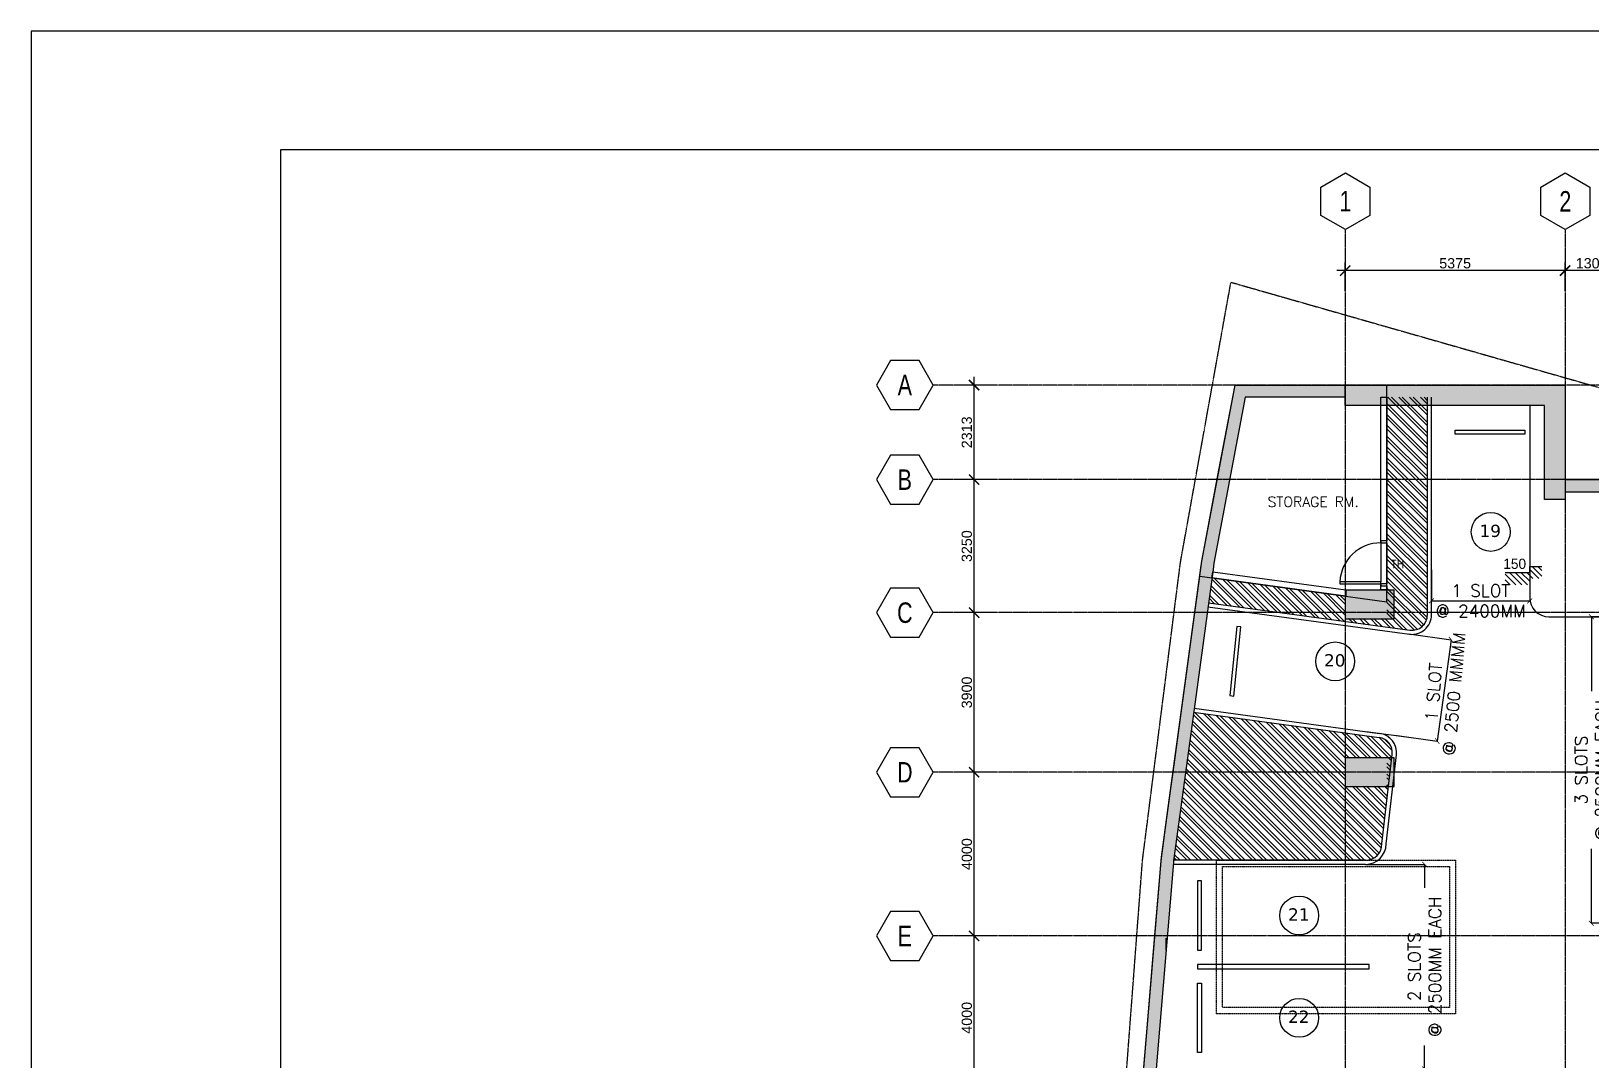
# Model space of a CAD drawing. Header units: inches. Extents: x -189245 to 740841, y -215444 to 469401.
# Drawn here: x 45901 to 84045, y 158254 to 183412 of the extents above; entities that cross this region are included whole.
import ezdxf
from ezdxf.enums import TextEntityAlignment as Align

# ---------------------------------------------------------------- set-up
doc = ezdxf.new("R2010")
doc.units = ezdxf.units.IN
doc.header["$LTSCALE"] = 10
doc.header["$MEASUREMENT"] = 0
for name, pattern in [('GRID NORMAL$0$GRID BASEMENT$0$GRID GROUND$0$GRID$0$$0$PHANTOM', [2.5, 1.25, -0.25, 0.25, -0.25, 0.25, -0.25]), ('HIDDEN', [0.375, 0.25, -0.125]), ('HIDDEN2', [0.1875, 0.125, -0.0625])]:
    doc.linetypes.add(name, pattern=pattern)
for name, color, linetype in [('3', 252, 'Continuous'), ('A-CMU PLASTER', 8, 'Continuous'), ('A-CMU WALL', 4, 'Continuous'), ('a-dim', 8, 'Continuous'), ('A-DOOR', 1, 'Continuous'), ('A-GRID', 8, 'Continuous'), ('A-HATCH COLUMN', 252, 'Continuous'), ('A-HATCH-CMU', 8, 'Continuous'), ('A-HATCH-SOLID', 252, 'Continuous'), ('A-PARKING', 252, 'Continuous'), ('A-RETAINING HATCH', 252, 'Continuous'), ('A-RETAINING WALL', 6, 'Continuous'), ('A-ROAD', 252, 'Continuous'), ('A-SHEARWALL', 6, 'Continuous'), ('A-TEXT', 3, 'Continuous'), ('COLUMN', 6, 'Continuous'), ('ELEVATION MARK', 2, 'Continuous'), ('TEXT', 3, 'Continuous')]:
    doc.layers.add(name, color=color, linetype=linetype)
doc.layers.add('DEFPOINT', color=7, linetype='Continuous', plot=False)
doc.layers.add('FOOTING', color=1, linetype='HIDDEN', lineweight=25)
doc.styles.add('GRID NORMAL$0$GRID BASEMENT$0$GRID GROUND$0$GRID$0$Standard', font='ARIAL.TTF')
doc.styles.add('PRSP_Simplex', font='simplex.shx')
doc.styles.add('ROMANS 300', font='romans.shx', dxfattribs={"height": 300})
doc.styles.add('VERDANA', font='verdana.TTF')
doc.dimstyles.new('GRID NORMAL$0$GRID BASEMENT$0$GRID GROUND$0$GRID$0$Standard', dxfattribs={"dimtxt": 250, "dimasz": 0.18, "dimexe": 0.18, "dimexo": 0.0625, "dimgap": 50, "dimtad": 1, "dimdec": 0, "dimzin": 0, "dimdsep": 46, "dimtxsty": 'GRID NORMAL$0$GRID BASEMENT$0$GRID GROUND$0$GRID$0$Standard', "dimcen": 0.09, "dimadec": 0, "dimazin": 0, "dimtfac": 1, "dimtdec": 0, "dimtofl": 0, "dimtmove": 0, "dimatfit": 3, "dimfxl": 1, "dimtolj": 1, "dimtzin": 0, "dimarcsym": 0})
doc.dimstyles.get("Standard").update_dxf_attribs({"dimtxt": 0.18, "dimasz": 0.18, "dimexe": 0.18, "dimexo": 0.0625, "dimgap": 0.09, "dimtad": 0, "dimtih": 1, "dimtoh": 1, "dimdec": 4, "dimzin": 0, "dimdsep": 46, "dimtxsty": 'Standard', "dimcen": 0.09, "dimadec": 0, "dimazin": 0, "dimtfac": 1, "dimtdec": 4, "dimtofl": 0, "dimtmove": 0, "dimatfit": 3, "dimfxl": 1, "dimtolj": 1, "dimtzin": 0, "dimarcsym": 0})

# ---------------------------------------------------------------- blocks, each defined once
blk = doc.blocks.new('_ARCHTICK')
at = {"color": 0, "linetype": 'ByBlock', "ltscale": 20, "const_width": 0.15}
blk.add_lwpolyline([(-0.5, -0.5), (0.5, 0.5)], dxfattribs=at)
blk = doc.blocks.new('*D749')
at = {"layer": 'a-dim', "color": 1, "lineweight": -2}
for p, q in [((84711, 169104), (84035, 169104)), ((84035, 169104), (84035, 167288)), ((84035, 161615), (84035, 163431)), ((84711, 161615), (84035, 161615))]:
    blk.add_line(p, q, dxfattribs=at)
at = {"layer": 'Defpoints', "color": 0}
for p in [(84711, 169104), (84035, 161615), (84711, 161615)]:
    blk.add_point(p, dxfattribs=at)
at = {"layer": 'a-dim', "color": 1, "lineweight": -2, "xscale": 120, "yscale": 120, "zscale": 120}
for p, rotation in [((84035, 169104), 90), ((84035, 161615), 270)]:
    blk.add_blockref('_ARCHTICK', p, dxfattribs=dict(at, rotation=rotation))
at = {"layer": 'a-dim', "color": 3, "insert": (84035, 165359), "char_height": 300, "attachment_point": 5, "rotation": 90, "style": 'ROMANS 300'}
blk.add_mtext('\\A1;3 SLOTS\\P@ 2500MM EACH', dxfattribs=at)
blk = doc.blocks.new('STEP')
at = {"color": 1}
for p, q in [((-196, -300), (-496, 0)), ((-54, -300), (-354, 0)), ((0, -213), (-213, 0)), ((220, -150), (0, 70)), ((300, -89), (61, 150)), ((300, 53), (203, 150)), ((-337, -300), (-600, -37)), ((-479, -300), (-600, -179)), ((78, -150), (-72, 0))]:
    blk.add_line(p, q, dxfattribs=at)
at = {"color": 3}
blk.add_lwpolyline([(-600, 0), (0, 0), (0, 150), (300, 150)], dxfattribs=at)
blk.add_attdef('000', (-646, 88), '', height=250, dxfattribs=at)
blk = doc.blocks.new('GRID NORMAL$0$GRID BASEMENT$0$GRID GROUND$0$GRID$0$$0$GRID-H')
at = {"color": 3}
blk.add_lwpolyline([(-10.39, 6), (-13.86, 0), (-10.39, -6), (-3.46, -6), (0, 0), (-3.46, 6)], close=True, dxfattribs=at)
at = {"color": 6, "style": 'GRID NORMAL$0$GRID BASEMENT$0$GRID GROUND$0$GRID$0$Standard', "width": 0.75}
blk.add_attdef('H', text='', height=5, dxfattribs=at).set_placement((-6.93, 0), align=Align.MIDDLE)
blk = doc.blocks.new('GRID NORMAL$0$GRID BASEMENT$0$GRID GROUND$0$GRID$0$_ARCHTICK')
at = {"color": 0, "linetype": 'ByBlock', "ltscale": 20, "const_width": 0.15}
blk.add_lwpolyline([(-0.5, -0.5), (0.5, 0.5)], dxfattribs=at)
blk = doc.blocks.new('*D752')
at = {"layer": 'a-dim', "color": 0, "lineweight": -2, "ltscale": 500}
for p, q in [((69448, 174766), (68748, 174766)), ((68948, 172254), (68948, 174966)), ((69448, 172454), (68748, 172454))]:
    blk.add_line(p, q, dxfattribs=at)
at = {"layer": 'Defpoints', "color": 0, "ltscale": 500}
for p in [(68948, 174766), (69448, 174766), (69448, 172454)]:
    blk.add_point(p, dxfattribs=at)
at = {"layer": 'a-dim', "color": 0, "lineweight": -2, "ltscale": 500, "xscale": 250, "yscale": 250, "zscale": 250}
for p, rotation in [((68948, 174766), 90), ((68948, 172454), 270)]:
    blk.add_blockref('GRID NORMAL$0$GRID BASEMENT$0$GRID GROUND$0$GRID$0$_ARCHTICK', p, dxfattribs=dict(at, rotation=rotation))
at = {"layer": 'a-dim', "color": 3, "ltscale": 500, "insert": (68770, 173610), "char_height": 250, "attachment_point": 5, "rotation": 90, "style": 'GRID NORMAL$0$GRID BASEMENT$0$GRID GROUND$0$GRID$0$Standard'}
blk.add_mtext('\\A1;2313', dxfattribs=at)
blk = doc.blocks.new('*D753')
at = {"layer": 'a-dim', "color": 0, "lineweight": -2, "ltscale": 500}
for p, q in [((69448, 172454), (68748, 172454)), ((68948, 169004), (68948, 172654)), ((69448, 169204), (68748, 169204))]:
    blk.add_line(p, q, dxfattribs=at)
at = {"layer": 'Defpoints', "color": 0, "ltscale": 500}
for p in [(68948, 172454), (69448, 172454), (69448, 169204)]:
    blk.add_point(p, dxfattribs=at)
at = {"layer": 'a-dim', "color": 0, "lineweight": -2, "ltscale": 500, "xscale": 250, "yscale": 250, "zscale": 250}
for p, rotation in [((68948, 172454), 90), ((68948, 169204), 270)]:
    blk.add_blockref('GRID NORMAL$0$GRID BASEMENT$0$GRID GROUND$0$GRID$0$_ARCHTICK', p, dxfattribs=dict(at, rotation=rotation))
at = {"layer": 'a-dim', "color": 3, "ltscale": 500, "insert": (68770, 170829), "char_height": 250, "attachment_point": 5, "rotation": 90, "style": 'GRID NORMAL$0$GRID BASEMENT$0$GRID GROUND$0$GRID$0$Standard'}
blk.add_mtext('\\A1;3250', dxfattribs=at)
blk = doc.blocks.new('*D754')
at = {"layer": 'a-dim', "color": 0, "lineweight": -2, "ltscale": 500}
for p, q in [((68948, 165104), (68948, 169404)), ((69448, 169204), (68748, 169204)), ((69447, 165304), (68748, 165304))]:
    blk.add_line(p, q, dxfattribs=at)
at = {"layer": 'Defpoints', "color": 0, "ltscale": 500}
for p in [(68948, 169204), (69448, 169204), (69448, 165304)]:
    blk.add_point(p, dxfattribs=at)
at = {"layer": 'a-dim', "color": 0, "lineweight": -2, "ltscale": 500, "xscale": 250, "yscale": 250, "zscale": 250}
for p, rotation in [((68948, 169204), 90), ((68948, 165304), 270)]:
    blk.add_blockref('GRID NORMAL$0$GRID BASEMENT$0$GRID GROUND$0$GRID$0$_ARCHTICK', p, dxfattribs=dict(at, rotation=rotation))
at = {"layer": 'a-dim', "color": 3, "ltscale": 500, "insert": (68770, 167254), "char_height": 250, "attachment_point": 5, "rotation": 90, "style": 'GRID NORMAL$0$GRID BASEMENT$0$GRID GROUND$0$GRID$0$Standard'}
blk.add_mtext('\\A1;3900', dxfattribs=at)
blk = doc.blocks.new('*D755')
at = {"layer": 'a-dim', "color": 0, "lineweight": -2, "ltscale": 500}
for p, q in [((69448, 165304), (68748, 165304)), ((68948, 161104), (68948, 165504)), ((69448, 161304), (68748, 161304))]:
    blk.add_line(p, q, dxfattribs=at)
at = {"layer": 'Defpoints', "color": 0, "ltscale": 500}
for p in [(68948, 165304), (69448, 165304), (69448, 161304)]:
    blk.add_point(p, dxfattribs=at)
at = {"layer": 'a-dim', "color": 0, "lineweight": -2, "ltscale": 500, "xscale": 250, "yscale": 250, "zscale": 250}
for p, rotation in [((68948, 165304), 90), ((68948, 161304), 270)]:
    blk.add_blockref('GRID NORMAL$0$GRID BASEMENT$0$GRID GROUND$0$GRID$0$_ARCHTICK', p, dxfattribs=dict(at, rotation=rotation))
at = {"layer": 'a-dim', "color": 3, "ltscale": 500, "insert": (68770, 163304), "char_height": 250, "attachment_point": 5, "rotation": 90, "style": 'GRID NORMAL$0$GRID BASEMENT$0$GRID GROUND$0$GRID$0$Standard'}
blk.add_mtext('\\A1;4000', dxfattribs=at)
blk = doc.blocks.new('*D756')
at = {"layer": 'a-dim', "color": 0, "lineweight": -2, "ltscale": 500}
for p, q in [((68948, 157104), (68948, 161504)), ((69448, 161304), (68748, 161304)), ((69448, 157304), (68748, 157304))]:
    blk.add_line(p, q, dxfattribs=at)
at = {"layer": 'Defpoints', "color": 0, "ltscale": 500}
for p in [(68948, 161304), (69448, 161304), (69448, 157304)]:
    blk.add_point(p, dxfattribs=at)
at = {"layer": 'a-dim', "color": 0, "lineweight": -2, "ltscale": 500, "xscale": 250, "yscale": 250, "zscale": 250}
for p, rotation in [((68948, 161304), 90), ((68948, 157304), 270)]:
    blk.add_blockref('GRID NORMAL$0$GRID BASEMENT$0$GRID GROUND$0$GRID$0$_ARCHTICK', p, dxfattribs=dict(at, rotation=rotation))
at = {"layer": 'a-dim', "color": 3, "ltscale": 500, "insert": (68770, 159304), "char_height": 250, "attachment_point": 5, "rotation": 90, "style": 'GRID NORMAL$0$GRID BASEMENT$0$GRID GROUND$0$GRID$0$Standard'}
blk.add_mtext('\\A1;4000', dxfattribs=at)
blk = doc.blocks.new('Park-slot2')
at = {"color": 1}
blk.add_lwpolyline([(800, 1200), (5000, 1200), (5000, 1300), (800, 1300)], close=True, dxfattribs=at)
at = {"color": 2}
blk.add_lwpolyline([(800, 850), (900, 850), (900, -850), (800, -850)], close=True, dxfattribs=at)
blk = doc.blocks.new('*D770')
at = {"layer": 'a-dim', "color": 1, "lineweight": -2}
for p, q in [((79571, 168685), (80605, 168544)), ((80605, 168544), (80268, 166067)), ((79234, 166207), (80268, 166067))]:
    blk.add_line(p, q, dxfattribs=at)
at = {"layer": 'Defpoints', "color": 0}
for p in [(79571, 168685), (79234, 166207), (80268, 166067)]:
    blk.add_point(p, dxfattribs=at)
at = {"layer": 'a-dim', "color": 1, "lineweight": -2, "xscale": 120, "yscale": 120, "zscale": 120}
for p, rotation in [((80605, 168544), 82.2578250891105), ((80268, 166067), 262.2578250891106)]:
    blk.add_blockref('_ARCHTICK', p, dxfattribs=dict(at, rotation=rotation))
at = {"layer": 'a-dim', "color": 3, "insert": (80428, 167243), "char_height": 300, "attachment_point": 5, "rotation": 85, "style": 'ROMANS 300'}
blk.add_mtext('\\A1;1 SLOT\\P@ 2500 MMMM', dxfattribs=at)
blk = doc.blocks.new('*D771')
at = {"layer": 'a-dim', "color": 1, "lineweight": -2}
for p, q in [((78518, 163054), (79961, 163054)), ((79960, 163054), (79960, 162483)), ((79960, 158054), (79960, 158625)), ((78717, 158054), (79961, 158054))]:
    blk.add_line(p, q, dxfattribs=at)
at = {"layer": 'Defpoints', "color": 0}
for p in [(78518, 163054), (78717, 158054), (79960, 158054)]:
    blk.add_point(p, dxfattribs=at)
at = {"layer": 'a-dim', "color": 1, "lineweight": -2, "xscale": 120, "yscale": 120, "zscale": 120}
for p, rotation in [((79960, 163054), 90), ((79960, 158054), 270)]:
    blk.add_blockref('_ARCHTICK', p, dxfattribs=dict(at, rotation=rotation))
at = {"layer": 'a-dim', "color": 3, "insert": (79960, 160554), "char_height": 300, "attachment_point": 5, "rotation": 90, "style": 'ROMANS 300'}
blk.add_mtext('\\A1;2 SLOTS\\P@ 2500MM EACH', dxfattribs=at)
blk = doc.blocks.new('*D793')
at = {"layer": 'a-dim', "color": 1, "lineweight": -2}
for p, q in [((80127, 170251), (80127, 169492)), ((82527, 170251), (82527, 169492)), ((80127, 169492), (82527, 169492))]:
    blk.add_line(p, q, dxfattribs=at)
at = {"layer": 'Defpoints', "color": 0}
for p in [(80127, 170251), (82527, 170251), (82527, 169492)]:
    blk.add_point(p, dxfattribs=at)
at = {"layer": 'a-dim', "color": 1, "lineweight": -2, "xscale": 120, "yscale": 120, "zscale": 120}
for p, rotation in [((80127, 169492), 180.0001955593591), ((82527, 169492), 0.0001955593590960835)]:
    blk.add_blockref('_ARCHTICK', p, dxfattribs=dict(at, rotation=rotation))
at = {"layer": 'a-dim', "color": 3, "insert": (81327, 169492), "char_height": 300, "attachment_point": 5, "style": 'ROMANS 300'}
blk.add_mtext('\\A1;1 SLOT \\P@ 2400MM ', dxfattribs=at)
blk = doc.blocks.new('1')
at = {"layer": 'A-DOOR'}
blk.add_circle((0, 0), 475, dxfattribs=at)
at = {"layer": 'TEXT', "style": 'VERDANA'}
blk.add_attdef('15B', (-404, -124), '', height=300, dxfattribs=at)
blk = doc.blocks.new('GRID NORMAL$0$GRID BASEMENT$0$GRID GROUND$0$GRID$0$$0$GRID-V')
at = {"color": 3}
blk.add_lwpolyline([(6, 10.39), (0, 13.86), (-6, 10.39), (-6, 3.46), (0, 0), (6, 3.46)], close=True, dxfattribs=at)
at = {"color": 6, "style": 'GRID NORMAL$0$GRID BASEMENT$0$GRID GROUND$0$GRID$0$Standard', "width": 0.75}
blk.add_attdef('V', text='', height=5, dxfattribs=at).set_placement((0, 6.93), align=Align.MIDDLE)
blk = doc.blocks.new('*D804')
at = {"layer": 'a-dim', "color": 0, "lineweight": -2, "ltscale": 500}
for p, q in [((78017, 177063), (78017, 177762)), ((83392, 177063), (83392, 177762)), ((83592, 177562), (77817, 177562))]:
    blk.add_line(p, q, dxfattribs=at)
at = {"layer": 'Defpoints', "color": 0, "ltscale": 500}
for p in [(78017, 177562), (78017, 177062), (83392, 177062)]:
    blk.add_point(p, dxfattribs=at)
at = {"layer": 'a-dim', "color": 0, "lineweight": -2, "ltscale": 500, "xscale": 250, "yscale": 250, "zscale": 250, "rotation": 180}
blk.add_blockref('GRID NORMAL$0$GRID BASEMENT$0$GRID GROUND$0$GRID$0$_ARCHTICK', (78017, 177562), dxfattribs=at)
at = {"layer": 'a-dim', "color": 0, "lineweight": -2, "ltscale": 500, "xscale": 250, "yscale": 250, "zscale": 250}
blk.add_blockref('GRID NORMAL$0$GRID BASEMENT$0$GRID GROUND$0$GRID$0$_ARCHTICK', (83392, 177562), dxfattribs=at)
at = {"layer": 'a-dim', "color": 3, "ltscale": 500, "insert": (80705, 177740), "char_height": 250, "attachment_point": 5, "style": 'GRID NORMAL$0$GRID BASEMENT$0$GRID GROUND$0$GRID$0$Standard'}
blk.add_mtext('\\A1;5375', dxfattribs=at)
blk = doc.blocks.new('*D807')
at = {"layer": 'a-dim', "color": 0, "lineweight": -2, "ltscale": 500}
for p, q in [((83392, 177063), (83392, 177762)), ((84692, 177063), (84692, 177762)), ((84892, 177562), (83192, 177562))]:
    blk.add_line(p, q, dxfattribs=at)
at = {"layer": 'Defpoints', "color": 0, "ltscale": 500}
for p in [(83392, 177562), (83392, 177063), (84692, 177062)]:
    blk.add_point(p, dxfattribs=at)
at = {"layer": 'a-dim', "color": 0, "lineweight": -2, "ltscale": 500, "xscale": 250, "yscale": 250, "zscale": 250, "rotation": 180}
blk.add_blockref('GRID NORMAL$0$GRID BASEMENT$0$GRID GROUND$0$GRID$0$_ARCHTICK', (83392, 177562), dxfattribs=at)
at = {"layer": 'a-dim', "color": 0, "lineweight": -2, "ltscale": 500, "xscale": 250, "yscale": 250, "zscale": 250}
blk.add_blockref('GRID NORMAL$0$GRID BASEMENT$0$GRID GROUND$0$GRID$0$_ARCHTICK', (84692, 177562), dxfattribs=at)
at = {"layer": 'a-dim', "color": 3, "ltscale": 500, "insert": (84042, 177740), "char_height": 250, "attachment_point": 5, "style": 'GRID NORMAL$0$GRID BASEMENT$0$GRID GROUND$0$GRID$0$Standard'}
blk.add_mtext('\\A1;1300', dxfattribs=at)

msp = doc.modelspace()

# ---------------------------------------------------------------- hatches: boundary and pattern name
at = {"layer": 'A-HATCH COLUMN', "ltscale": 2}
msp.add_hatch(color=256, dxfattribs=at).paths.add_polyline_path([(83392.36797, 171966.41648), (82892.36797, 171966.41648), (82892.36797, 174266.41648), (78017.36797, 174266.41648), (78017.36797, 174766.41648), (83392.36797, 174766.41648)])
at = {"layer": 'A-HATCH-SOLID', "ltscale": 2}
h = msp.add_hatch(color=256, dxfattribs=at)
h.paths.add_polyline_path([(78017.36797, 169753.41648), (78017.36797, 169053.41648), (79217.36797, 169053.41648), (79217.36797, 169753.41648)])
h.paths.add_polyline_path([(78017.36797, 165653.41648), (78017.36797, 164953.41648), (79217.36797, 164953.41648), (79217.36797, 165653.41648)])
h.paths.add_polyline_path([(78017.36797, 157653.41648), (78017.36797, 156953.41648), (79217.36797, 156953.41648), (79217.36797, 157653.41648)])
h.paths.add_polyline_path([(78717.36797, 148903.41648), (78017.36797, 148903.41648), (78017.36797, 147703.41648), (78717.36797, 147703.41648)])
h.paths.add_polyline_path([(78017.36797, 139653.41648), (78017.36797, 138953.41648), (79217.36797, 138953.41648), (79217.36797, 139653.41648)])
h.paths.add_polyline_path([(78017.36797, 131653.41648), (78017.36797, 130953.41648), (79217.36797, 130953.41648), (79217.36797, 131653.41648)])
h.paths.add_polyline_path([(78017.36797, 127553.41648), (78017.36797, 126853.41648), (79217.36797, 126853.41648), (79217.36797, 127553.41648)])
h.paths.add_polyline_path([(84692.36797, 135753.41648), (84692.36797, 134953.41648), (85892.36797, 134953.41648), (85892.36797, 135753.41648)])
h.paths.add_polyline_path([(88667.36797, 135653.41648), (88667.36797, 134953.41648), (89867.36797, 134953.41648), (89867.36797, 135653.41648)])
h.paths.add_polyline_path([(99492.36797, 129403.41648), (100092.36797, 129403.41648), (100092.36797, 130003.41648), (99492.36797, 130003.41648)])
h.paths.add_polyline_path([(105492.36797, 129403.88301), (106092.36797, 129403.88301), (106092.36797, 130003.88301), (105492.36797, 130003.88301)])
h.paths.add_polyline_path([(111492.36797, 129403.41648), (112092.36797, 129403.41648), (112092.36797, 130003.41648), (111492.36797, 130003.41648)])
h.paths.add_polyline_path([(114392.36797, 129403.41648), (114992.36797, 129403.41648), (114992.36797, 130003.41648), (114392.36797, 130003.41648)])
h.paths.add_polyline_path([(118763.91279, 130308.36053), (119347.20614, 130448.96235), (119206.60432, 131032.25569), (118623.31097, 130891.65387)])
h.paths.add_polyline_path([(111442.36797, 141553.41648), (112142.36797, 141553.41648), (112142.36797, 142753.41648), (111442.36797, 142753.41648)])
h.paths.add_polyline_path([(105442.36797, 141553.41648), (106142.36797, 141553.41648), (106142.36797, 142753.41648), (105442.36797, 142753.41648)])
h.paths.add_polyline_path([(99442.36797, 141553.41648), (100142.36797, 141553.41648), (100142.36797, 142753.41648), (99442.36797, 142753.41648)])
h.paths.add_polyline_path([(93442.36797, 141553.41648), (94142.36797, 141553.41648), (94142.36797, 142753.41648), (93442.36797, 142753.41648)])
h.paths.add_polyline_path([(93442.36797, 146353.41648), (94142.36797, 146353.41648), (94142.36797, 147553.41648), (93442.36797, 147553.41648)])
h.paths.add_polyline_path([(99442.36797, 146353.41648), (100142.36797, 146353.41648), (100142.36797, 147553.41648), (99442.36797, 147553.41648)])
h.paths.add_polyline_path([(105442.36797, 146353.41648), (106142.36797, 146353.41648), (106142.36797, 147553.41648), (105442.36797, 147553.41648)])
h.paths.add_polyline_path([(111442.36797, 146353.41648), (112142.36797, 146353.41648), (112142.36797, 147553.41648), (111442.36797, 147553.41648)])
h.paths.add_polyline_path([(108442.36797, 153853.41648), (109142.36797, 153853.41648), (109142.36797, 155053.41648), (108442.36797, 155053.41648)])
h.paths.add_polyline_path([(102442.36797, 153853.41648), (103142.36797, 153853.41648), (103142.36797, 155053.41648), (102442.36797, 155053.41648)])
h.paths.add_polyline_path([(96442.36797, 153853.41648), (97142.36797, 153853.41648), (97142.36797, 155053.41648), (96442.36797, 155053.41648)])
h.paths.add_polyline_path([(84692.36797, 161753.41648), (84692.36797, 160953.41648), (85892.36797, 160953.41648), (85892.36797, 161753.41648)])
h.paths.add_polyline_path([(88667.36797, 161653.41648), (88667.36797, 160953.41648), (89867.36797, 160953.41648), (89867.36797, 161653.41648)])
h.paths.add_polyline_path([(96492.36797, 162053.41648), (97092.36797, 162053.41648), (97092.36797, 162653.41648), (96492.36797, 162653.41648)])
h.paths.add_polyline_path([(96492.36797, 166677.41648), (97092.36797, 166677.41648), (97092.36797, 167277.41648), (96492.36797, 167277.41648)])
h.paths.add_polyline_path([(102492.36797, 166677.41648), (103092.36797, 166677.41648), (103092.36797, 167277.41648), (102492.36797, 167277.41648)])
h.paths.add_polyline_path([(102492.36797, 162053.41648), (103092.36797, 162053.41648), (103092.36797, 162653.41648), (102492.36797, 162653.41648)])
h.paths.add_polyline_path([(108492.36797, 166677.41648), (109092.36797, 166677.41648), (109092.36797, 167277.41648), (108492.36797, 167277.41648)])
h.paths.add_polyline_path([(108492.36797, 162053.41648), (109092.36797, 162053.41648), (109092.36797, 162653.41648), (108492.36797, 162653.41648)])
h.paths.add_polyline_path([(124892.36797, 162076.01537), (125492.36797, 162076.01537), (125492.36797, 162676.01537), (124892.36797, 162676.01537)])
h.paths.add_polyline_path([(124892.36797, 153553.41648), (125492.36797, 153553.41648), (125492.36797, 155053.41648), (124892.36797, 155053.41648)])
h.paths.add_polyline_path([(124892.36797, 149053.41648), (125492.36797, 149053.41648), (125492.36797, 150553.41648), (124892.36797, 150553.41648)])
h.paths.add_polyline_path([(124892.36797, 146053.41648), (125492.36797, 146053.41648), (125492.36797, 147553.41648), (124892.36797, 147553.41648)])
h.paths.add_polyline_path([(124892.36797, 141553.41648), (125492.36797, 141553.41648), (125492.36797, 143053.41648), (124892.36797, 143053.41648)])
h.paths.add_polyline_path([(124886.54631, 131804.97759), (125469.83965, 131945.57941), (125329.23783, 132528.87276), (124745.94449, 132388.27094)])
h.paths.add_polyline_path([(117392.36797, 162053.41648), (117992.36797, 162053.41648), (117992.36797, 162653.41648), (117392.36797, 162653.41648)])
h.paths.add_polyline_path([(116592.36797, 164688.09359), (117192.36797, 164688.09359), (117192.36797, 165288.09359), (116592.36797, 165288.09359)])
h.paths.add_polyline_path([(99492.36724, 133958.50249), (100092.36724, 133958.50249), (100092.36724, 134558.50249), (99492.36724, 134558.50249)])
h.paths.add_polyline_path([(105492.36711, 133959.36792), (106092.36711, 133959.36792), (106092.36711, 134559.36792), (105492.36711, 134559.36792)])
h.paths.add_polyline_path([(111492.36699, 133960.22938), (112092.36699, 133960.22938), (112092.36699, 134560.22938), (111492.36699, 134560.22938)])
h.paths.add_polyline_path([(124907.60982, 136119.92322), (125492.23186, 136254.89385), (125357.26123, 136839.51589), (124772.63919, 136704.54526)])
h.paths.add_polyline_path([(117834.58045, 134433.11723), (118419.20249, 134568.08786), (118284.23186, 135152.7099), (117699.60982, 135017.73927)])
h.paths.add_polyline_path([(88667.36797, 155053.41648), (88667.36797, 154353.41648), (89867.36797, 154353.41648), (89867.36797, 155053.41648)])
h.paths.add_polyline_path([(88667.36797, 142253.41648), (88667.36797, 141553.41648), (89867.36797, 141553.41648), (89867.36797, 142253.41648)])
h.paths.add_polyline_path([(93492.36796, 133957.58157), (94092.36796, 133957.58157), (94092.36796, 134557.58157), (93492.36796, 134557.58157)])
h.paths.add_polyline_path([(93492.36856, 129403.41648), (94092.36856, 129403.41648), (94092.36856, 130003.41648), (93492.36856, 130003.41648)])
at = {"layer": 'A-PARKING'}
h = msp.add_hatch(dxfattribs=at)
h.set_pattern_fill('ANSI32', color=8, scale=500, angle=90, style=0)
h.set_pattern_definition([(135, (74677, 168773.8), (-132.5825, -132.5825), []), (135, (74677, 168862.19), (-132.5825, -132.5825), [])])
h.paths.add_polyline_path([(76461.43111, 169203.88317), (78017.36797, 169203.88317), (78017.36797, 169612.27659), (74759.76083, 170055.16433), (74677.00778, 169446.48431)])
h.paths.add_polyline_path([(76461.43111, 169203.88317), (78017.36797, 168992.34588), (78017.36797, 169203.88317)])
h.paths.add_polyline_path([(79599.60041, 168777.23359, 0.4543683351), (80027.38819, 169150.79697), (80027.38819, 169203.88317), (79036.32235, 169203.88317), (79036.32235, 169061.07958), (78036.32235, 169061.07958), (78036.32235, 169203.88317), (78017.36797, 169203.88317), (78017.36797, 168992.34588)])
h.paths.add_polyline_path([(79036.32235, 169861.07958), (79036.32235, 169761.07958), (79036.32235, 169203.88317), (80027.38819, 169203.88317), (80027.38819, 172453.88317), (79036.32235, 172453.88317), (79036.32235, 170911.07958), (79036.32235, 169911.07958)])
h.paths.add_polyline_path([(80027.38819, 172453.88317), (80027.38819, 174466.41645), (79036.32235, 174466.41645), (79036.32235, 172453.88317)])
h.paths.add_polyline_path([(79098.21139, 170239.21346), (79502.97329, 170239.21346), (79502.97329, 170539.21346), (79098.21139, 170539.21346)], flags=24)
h = msp.add_hatch(dxfattribs=at)
h.set_pattern_fill('ANSI32', color=8, scale=500, angle=90, style=0)
h.set_pattern_definition([(135, (78017.65, 121641.35), (-132.5825, -132.5825), []), (135, (78017.65, 121729.74), (-132.5825, -132.5825), [])])
h.paths.add_polyline_path([(78036.32235, 165311.07958), (74114.77914, 165311.07958), (73827.34522, 163196.89424), (73823.71151, 163153.70146), (78036.32235, 163153.70146)])
h.paths.add_polyline_path([(78036.32235, 166264.93014), (74313.27566, 166771.09668), (74114.77914, 165311.07958), (78036.32235, 165311.07958), (78036.32235, 165661.07958)])
h.paths.add_polyline_path([(78845.00139, 166154.98625), (78036.32235, 166264.93014), (78036.32235, 165661.07958), (79036.32235, 165661.07958), (79036.32235, 165311.07958), (79119.60876, 165311.07958), (79168.75802, 165738.46378, 0.4080969248)])
h.paths.add_polyline_path([(79119.60876, 165311.07958), (79036.32235, 165311.07958), (79036.32235, 164961.07958), (78036.32235, 164961.07958), (78036.32235, 163153.70146), (78517.50999, 163153.70146, 0.4142135624), (78917.50999, 163553.70146)])
at = {"layer": 'A-RETAINING HATCH', "ltscale": 2}
h = msp.add_hatch(color=256, dxfattribs=at)
h.paths.add_polyline_path([(78017.36797, 174466.41645), (75573.55006, 174466.41645), (74808.89379, 170416.55586), (74787.51877, 170259.33448), (73827.34522, 163196.89424), (73215.66904, 155926.09267), (72979.67635, 148654.55267), (73120.54239, 141369.98807), (73635.43489, 134081.92157), (74522.59345, 126829.90499), (75342.94269, 122141.34986), (78017.36797, 122141.34986), (78017.36797, 121841.34986), (75090.87575, 121841.34986), (74225.75135, 126785.80913), (73336.7221, 134053.11762), (72820.74697, 141356.50819), (72679.58223, 148656.51948), (72916.09062, 155943.94953), (73528.99027, 163229.29404), (74490.25348, 170299.74916), (74512.66915, 170464.62491), (75324.89263, 174766.41645), (78017.36797, 174766.41648)])
h.paths.add_polyline_path([(84692.36797, 172453.88317), (83392.36797, 172453.88317), (83392.36797, 172153.88317), (84692.36797, 172153.88317)])
h.paths.add_polyline_path([(90092.39924, 172153.88317), (92067.72329, 172153.88317), (96692.39924, 170832.68086), (96692.39924, 167153.88317), (109569.37593, 167153.88317), (125192.36797, 162690.59265), (125192.36797, 155053.88317), (125492.36797, 155053.88317), (125492.36797, 162916.88895), (109611.38869, 167453.88314), (96992.39924, 167453.88314), (96992.39924, 171058.97715), (92109.73595, 172453.88317), (90092.39924, 172453.88317)])
h.paths.add_polyline_path([(125192.36797, 132157.45303), (125192.36797, 141553.41648), (125492.36797, 141553.41648), (125492.36797, 131921.89602), (125492.36797, 131921.89602), (93681.47621, 124153.88317), (89867.36797, 124153.88317), (89867.36797, 124453.88317), (93645.37754, 124453.88317)])
h.paths.add_polyline_path([(84692.36797, 124453.88317), (83392.36797, 124453.88317), (83392.36797, 124153.88317), (84692.36797, 124153.88317)])
h.paths.add_polyline_path([(125192.36797, 147553.88317), (125192.36797, 149053.41648)])
edge = h.paths.add_edge_path()
edge.add_line((125492.36797, 155053.88317), (125492.36797, 162916.88895))
edge.add_line((125192.36797, 155053.88317), (125192.36797, 162053.88317))
edge.add_line((125192.36797, 150653.88317), (125192.36797, 153553.41648))
edge.add_line((125192.36797, 143153.88317), (125192.36797, 145953.88317))
edge.add_line((125192.36797, 150653.88317), (125192.36797, 153353.88317))
edge.add_line((125192.36797, 143253.88317), (125192.36797, 145953.88317))
h.paths.add_polyline_path([(90092.39924, 172453.88317), (89867.36797, 172453.88317), (89867.36797, 172153.88317), (90092.39924, 172153.88317)])
h.paths.add_polyline_path([(125492.36797, 153553.41648), (125092.36797, 153553.41648), (125092.36797, 150553.41648), (125492.36797, 150553.41648)])
h.paths.add_polyline_path([(125492.36797, 149053.41648), (125092.36797, 149053.41648), (125092.36797, 147553.41648), (125492.36797, 147553.41648)])
h.paths.add_polyline_path([(125492.36797, 146053.41648), (125092.36797, 146053.41648), (125092.36797, 143053.41648), (125492.36797, 143053.41648)])

# ---------------------------------------------------------------- linework, layer by layer
at = {"color": 2}
for points in [[(82409.87837, 173666.41388), (82409.87837, 173566.41388), (80709.87837, 173566.41388), (80709.87837, 173666.41388)], [(78886.32235, 169911.07958), (78886.32235, 169961.07958), (77886.32235, 169961.07958), (77886.32235, 169911.07958)], [(78886.32235, 169911.07958), (78886.32235, 169861.07958), (79036.32235, 169861.07958), (79036.32235, 169911.07958)], [(75198.11151, 167177.35047), (75297.59043, 167167.15514), (75470.91105, 168858.29675), (75371.43214, 168868.49208)], [(74404.97192, 160953.70146), (74504.97192, 160953.70146), (74504.97192, 162653.70146), (74404.97192, 162653.70146)]]:
    msp.add_lwpolyline(points, close=True, dxfattribs=at)
msp.add_lwpolyline([(79036.32235, 170961.07958), (78886.32235, 170961.07958), (78886.32235, 170911.07958), (79036.32235, 170911.07958)], dxfattribs=at)
at = {"color": 1}
msp.add_arc((78892.26045, 169903.51316), 1007.58392, 90.337669458, 176.724729114, dxfattribs=at)
at = {"layer": '3', "color": 3, "linetype": 'GRID NORMAL$0$GRID BASEMENT$0$GRID GROUND$0$GRID$0$$0$PHANTOM', "flags": 128}
msp.add_lwpolyline([(129099.70051, 161873.70839), (128635.71769, 153196.10388), (129017.37653, 141092.11956), (129992.59111, 133020.82124), (75328.80638, 119672.28056), (74071.67228, 126517.80566), (73116.59928, 133815.57488), (72536.23342, 141152.6571), (72332.65028, 148489.83325), (72508.83494, 155817.71555), (73063.42076, 163146.76286), (73991.07251, 170427.90716), (75224.85356, 177277.67973), (129118.65489, 161880.9048)], dxfattribs=at)
at = {"layer": '3', "linetype": 'GRID NORMAL$0$GRID BASEMENT$0$GRID GROUND$0$GRID$0$$0$PHANTOM', "flags": 128}
msp.add_lwpolyline([(129099.70051, 161873.70839), (128635.71769, 153196.10388), (129017.37653, 141092.11956), (129992.59111, 133020.82124), (75328.80638, 119672.28056), (74071.67228, 126517.80566), (73116.59928, 133815.57488), (72536.23342, 141152.6571), (72332.65028, 148489.83325), (72508.83494, 155817.71555), (73063.42076, 163146.76286), (73991.07251, 170427.90716), (75224.85356, 177277.67973), (129118.65489, 161880.9048)], dxfattribs=at)
at = {"layer": 'A-CMU PLASTER'}
for p, q in [((79036.32235, 170911.07958), (79036.32235, 174466.41645)), ((74779.96817, 170203.79698), (78036.32235, 169761.07958)), ((74759.76083, 170055.16433), (78036.32235, 169609.69965))]:
    msp.add_line(p, q, dxfattribs=at)
at = {"layer": 'A-CMU WALL'}
for p, q in [((78886.32235, 170911.07958), (78886.32235, 174466.41645)), ((78886.32235, 169761.07958), (78886.32235, 169911.07958)), ((79036.32235, 169761.07958), (79036.32235, 169911.07958))]:
    msp.add_line(p, q, dxfattribs=at)
for points in [[(78886.32235, 174466.41645), (79036.32235, 174466.41645), (79036.32235, 170961.07958)], [(79036.32235, 169861.07958), (79036.32235, 169761.07958), (78886.32235, 169761.07958), (78886.32235, 169861.07958)]]:
    msp.add_lwpolyline(points, dxfattribs=at)
msp.add_lwpolyline([(78036.32235, 169761.07958), (78036.32235, 169609.69965), (74759.76083, 170055.16433), (74779.96817, 170203.79698), (78036.32235, 169761.07958)], close=True, dxfattribs=at)
at = {"layer": 'A-DOOR', "color": 8}
for p, q in [((78886.32235, 170911.07958), (78886.32235, 169961.07958)), ((79036.32235, 170911.07958), (79036.32235, 169911.07958))]:
    msp.add_line(p, q, dxfattribs=at)
at = {"layer": 'A-DOOR'}
msp.add_line((78525.98798, 166299.27765), (79633.98161, 166153.02864), dxfattribs=at)
at = {"layer": 'A-GRID', "linetype": 'GRID NORMAL$0$GRID BASEMENT$0$GRID GROUND$0$GRID$0$$0$PHANTOM'}
for p, q in [((78017.36797, 178562.49557), (78017.36797, 120834.15344)), ((83392.36797, 178562.49557), (83392.36797, 120834.15344)), ((134963.03974, 174766.41648), (67947.5999, 174766.41648)), ((134963.03974, 172453.88317), (67947.5999, 172453.88317)), ((134963.03974, 169203.88317), (67947.5999, 169203.88317)), ((134963.03974, 165303.88317), (67947.5999, 165303.88317)), ((134963.03974, 161303.88317), (67947.5999, 161303.88317))]:
    msp.add_line(p, q, dxfattribs=at)
at = {"layer": 'A-HATCH-CMU'}
msp.add_line((73638.6414, 160954.08024), (73638.66151, 161254.08024), dxfattribs=at)
at = {"layer": 'A-PARKING', "color": 1, "ltscale": 2}
msp.add_lwpolyline([(82527.38836, 174266.41648), (82527.40437, 169574.87996, 0.4142135555), (82998.40437, 169103.88317), (84692.36797, 169103.88317)], format="xyb", dxfattribs=at)
at = {"layer": 'A-RETAINING WALL', "linetype": 'Continuous'}
for points in [[(72820.74697, 141356.50819), (72679.58223, 148656.51948), (72916.09062, 155943.94953), (73528.99027, 163229.29404), (74490.25348, 170299.74916), (74512.66915, 170464.62491), (75324.89263, 174766.41645), (78017.36797, 174766.41648), (78017.36797, 174766.41648), (78017.36797, 174766.41648), (78017.36797, 174466.41645)], [(78017.36797, 174466.41645), (75573.55006, 174466.41645), (74808.89379, 170416.55586), (74787.51877, 170259.33448), (73827.34522, 163196.89424), (73215.66904, 155926.09267), (72979.67635, 148654.55267), (73120.54239, 141369.98807)]]:
    msp.add_lwpolyline(points, dxfattribs=at)
at = {"layer": 'A-RETAINING WALL', "ltscale": 2}
msp.add_lwpolyline([(84692.36797, 172453.88317), (83392.36797, 172453.88317), (83392.36797, 172153.88317), (84692.36797, 172153.88317)], close=True, dxfattribs=at)
at = {"layer": 'A-ROAD', "color": 251}
for p, q in [((80027.38819, 169150.79697), (80027.38819, 174466.41645)), ((80127.38819, 169150.79697), (80127.38819, 174466.41645)), ((74677.00778, 169446.48431), (79599.60041, 168777.23359)), ((74663.53622, 169347.39588), (79586.12885, 168678.14516)), ((74313.27566, 166771.09668), (78845.00139, 166154.98625)), ((74326.74722, 166870.18511), (78858.47295, 166254.07468)), ((78917.50999, 163553.70146), (79168.73223, 165738.23957)), ((79017.50999, 163553.70146), (79268.07404, 165726.78512)), ((78517.50999, 163153.70146), (73815.29874, 163153.70146)), ((78517.50999, 163053.70146), (73815.29874, 163053.70146))]:
    msp.add_line(p, q, dxfattribs=at)
for centre, radius, start, end in [((79650.38819, 169150.79697), 477, 262.257825088, 0), ((79650.38819, 169150.79697), 377, 262.257825088, 0), ((78794.2136, 165781.42286), 377, 353.422644434, 82.257825088), ((78794.2136, 165781.42286), 477, 353.422644434, 82.257825088), ((78517.50999, 163553.70146), 500, 270, 0), ((78517.50999, 163553.70146), 400, 270, 0)]:
    msp.add_arc(centre, radius, start, end, dxfattribs=at)
at = {"layer": 'A-SHEARWALL', "color": 6, "ltscale": 2}
msp.add_lwpolyline([(83392.36797, 171966.41648), (82892.36797, 171966.41648), (82892.36797, 174266.41648), (78017.36797, 174266.41648), (78017.36797, 174766.41648), (83392.36797, 174766.41648), (83392.36797, 171966.41648)], dxfattribs=at)
at = {"layer": 'A-SHEARWALL', "ltscale": 2}
msp.add_lwpolyline([(83392.36797, 171966.41648), (82892.36797, 171966.41648), (82892.36797, 174266.41648), (78017.36797, 174266.41648), (78017.36797, 174766.41648), (83392.36797, 174766.41648), (83392.36797, 171966.41648)], dxfattribs=at)
at = {"layer": 'COLUMN', "linetype": 'Continuous'}
for points in [[(78017.36797, 169753.41648), (78017.36797, 169053.41648), (79217.36797, 169053.41648), (79217.36797, 169753.41648)], [(78017.36797, 165653.41648), (78017.36797, 164953.41648), (79217.36797, 164953.41648), (79217.36797, 165653.41648)]]:
    msp.add_lwpolyline(points, close=True, dxfattribs=at)
at = {"layer": 'DEFPOINT'}
for points in [[(72781.28901, 143396.98611), (72722.47282, 146438.53086), (72679.58223, 148656.51948), (72743.70739, 150632.37995), (72814.18199, 152803.88317), (72887.20415, 155053.88317), (72937.62633, 156199.93769), (73030.49878, 157303.88317), (73274.76292, 160207.37379), (73367.00978, 161303.88317), (73521.65768, 163142.1339), (73694.41908, 164446.08563), (73811.04088, 165303.88317), (74072.47138, 167226.80352), (74342.74041, 169203.88317), (74512.66915, 170464.62491), (74850.37939, 172253.2448), (74997.35442, 173031.6709), (75324.89263, 174766.41648), (83392.36797, 174766.41648), (83392.36797, 172453.88317), (92109.73596, 172453.88317)], [(118042.30812, 155053.88317), (72887.20415, 155053.88317), (72937.62633, 156199.93769), (73056.77643, 157616.2373), (73185.87746, 159150.82047), (73352.41777, 161130.43253), (73528.99027, 163229.29404), (73694.41908, 164446.08563), (74009.62187, 166764.5216), (74464.47326, 170095.30893), (79036.46424, 169470.95912), (79036.46424, 174766.41648)], [(79036.46424, 174766.41648), (83392.36797, 174766.41648), (83392.36797, 172453.88317), (92109.73594, 172453.88317)]]:
    msp.add_lwpolyline(points, dxfattribs=at)
at = {"layer": 'Defpoints', "color": 2}
msp.add_lwpolyline([(45901.40806, 109161.63702), (150901.40806, 109161.63702), (150901.40806, 183411.63702), (45901.40806, 183411.63702)], close=True, dxfattribs=at)
at = {"layer": 'Defpoints', "color": 5}
msp.add_lwpolyline([(51994.40806, 112061.63702), (147194.40806, 112061.63702), (147194.40806, 180511.63702), (51994.40806, 180511.63702)], close=True, dxfattribs=at)
at = {"layer": 'FOOTING', "color": 251, "linetype": 'HIDDEN2', "lineweight": -2, "ltscale": 2}
for points in [[(80717.36797, 163153.41648), (80717.36797, 159403.41648), (74868.90098, 159403.41648), (74868.90098, 163153.41648)], [(80567.36797, 163003.41648), (80567.36797, 159553.41648), (75018.90098, 159553.41648), (75018.90098, 163003.41648)]]:
    msp.add_lwpolyline(points, close=True, dxfattribs=at)

# ---------------------------------------------------------------- block references
at = {"layer": 'A-DOOR'}
for p, values in [((81574.74428, 171177.14566), {'15B': ' 19'}), ((77773.51899, 168012.72595), {'15B': ' 20'}), ((76894.24017, 161803.70146), {'15B': ' 21'}), ((76894.24017, 159303.86177), {'15B': ' 22'})]:
    msp.add_blockref('1', p, dxfattribs=at).add_auto_attribs(values)
at = {"layer": 'A-GRID'}
ref = msp.add_blockref('GRID NORMAL$0$GRID BASEMENT$0$GRID GROUND$0$GRID$0$$0$GRID-V', (78023.38802, 178565.71732), dxfattribs=dict(at, xscale=-100, yscale=100, zscale=100))
ref.add_attrib('V', '1', dxfattribs={"layer": '0', "color": 6, "height": 500, "style": 'GRID NORMAL$0$GRID BASEMENT$0$GRID GROUND$0$GRID$0$Standard', "width": 0.75}).set_placement((78023.38802, 179258.53765), align=Align.MIDDLE)
ref = msp.add_blockref('GRID NORMAL$0$GRID BASEMENT$0$GRID GROUND$0$GRID$0$$0$GRID-V', (83398.20802, 178565.86732), dxfattribs=dict(at, xscale=-100, yscale=100, zscale=100))
ref.add_attrib('V', '2', dxfattribs={"layer": '0', "color": 6, "height": 500, "style": 'GRID NORMAL$0$GRID BASEMENT$0$GRID GROUND$0$GRID$0$Standard', "width": 0.75}).set_placement((83398.20802, 179258.68765), align=Align.MIDDLE)
ref = msp.add_blockref('GRID NORMAL$0$GRID BASEMENT$0$GRID GROUND$0$GRID$0$$0$GRID-H', (66561.95925, 174766.41648), dxfattribs=dict(at, xscale=100, yscale=100, zscale=100, rotation=180))
ref.add_attrib('H', 'A', dxfattribs={"layer": '0', "color": 6, "height": 500, "style": 'GRID NORMAL$0$GRID BASEMENT$0$GRID GROUND$0$GRID$0$Standard', "width": 0.75}).set_placement((67254.77958, 174766.41648), align=Align.MIDDLE)
ref = msp.add_blockref('GRID NORMAL$0$GRID BASEMENT$0$GRID GROUND$0$GRID$0$$0$GRID-H', (66561.95925, 172453.88317), dxfattribs=dict(at, xscale=100, yscale=100, zscale=100, rotation=180))
ref.add_attrib('H', 'B', dxfattribs={"layer": '0', "color": 6, "height": 500, "style": 'GRID NORMAL$0$GRID BASEMENT$0$GRID GROUND$0$GRID$0$Standard', "width": 0.75}).set_placement((67254.77958, 172453.88317), align=Align.MIDDLE)
ref = msp.add_blockref('GRID NORMAL$0$GRID BASEMENT$0$GRID GROUND$0$GRID$0$$0$GRID-H', (66561.95925, 169203.88317), dxfattribs=dict(at, xscale=100, yscale=100, zscale=100, rotation=180))
ref.add_attrib('H', 'C', dxfattribs={"layer": '0', "color": 6, "height": 500, "style": 'GRID NORMAL$0$GRID BASEMENT$0$GRID GROUND$0$GRID$0$Standard', "width": 0.75}).set_placement((67254.77958, 169203.88317), align=Align.MIDDLE)
ref = msp.add_blockref('GRID NORMAL$0$GRID BASEMENT$0$GRID GROUND$0$GRID$0$$0$GRID-H', (66561.95925, 165303.88317), dxfattribs=dict(at, xscale=100, yscale=100, zscale=100, rotation=180))
ref.add_attrib('H', 'D', dxfattribs={"layer": '0', "color": 6, "height": 500, "style": 'GRID NORMAL$0$GRID BASEMENT$0$GRID GROUND$0$GRID$0$Standard', "width": 0.75}).set_placement((67254.77958, 165303.88317), align=Align.MIDDLE)
ref = msp.add_blockref('GRID NORMAL$0$GRID BASEMENT$0$GRID GROUND$0$GRID$0$$0$GRID-H', (66561.95925, 161303.88317), dxfattribs=dict(at, xscale=100, yscale=100, zscale=100, rotation=180))
ref.add_attrib('H', 'E', dxfattribs={"layer": '0', "color": 6, "height": 500, "style": 'GRID NORMAL$0$GRID BASEMENT$0$GRID GROUND$0$GRID$0$Standard', "width": 0.75}).set_placement((67254.77958, 161303.88317), align=Align.MIDDLE)
at = {"layer": 'A-PARKING', "color": 1}
msp.add_blockref('Park-slot2', (73604.97192, 159303.86177), dxfattribs=at)
at = {"layer": 'ELEVATION MARK'}
msp.add_blockref('STEP', (82527.47312, 170184.73531), dxfattribs=at).add_auto_attribs({'000': '150'})

# ---------------------------------------------------------------- texts
at = {"layer": 'A-TEXT', "linetype": 'Continuous', "style": 'PRSP_Simplex'}
for s, height, p in [('STORAGE RM.', 250, (77236.19676, 171912.67028)), ('TH', 200, (79300.59234, 170389.21346))]:
    msp.add_text(s, height=height, dxfattribs=at).set_placement(p, align=Align.MIDDLE)

# ---------------------------------------------------------------- dimensions: what is measured, and where the dimension line sits
at = {"layer": 'a-dim', "ltscale": 500}
for base, p1, p2, angle, picture, middle in [((78017.36797, 177562.49557), (83392.36797, 177062.49557), (78017.36797, 177062.49557), 180, '*D804', (80704.86797, 177740.22408)), ((68947.5999, 174766.41648), (69447.5999, 172453.88317), (69447.5999, 174766.41648), 270, '*D752', (68769.87139, 173610.14982)), ((68947.5999, 172453.88317), (69447.5999, 169203.88317), (69447.5999, 172453.88317), 270, '*D753', (68769.87139, 170828.88317)), ((68947.5999, 169203.88317), (69447.5374, 165303.88317), (69447.5999, 169203.88317), 270, '*D754', (68769.87139, 167253.88317)), ((68947.5999, 165303.88317), (69447.5999, 161303.88317), (69447.5999, 165303.88317), 270, '*D755', (68769.95665, 163303.88317)), ((68947.5999, 161303.88317), (69447.5999, 157303.88317), (69447.5999, 161303.88317), 270, '*D756', (68769.95665, 159303.88317))]:
    dim = msp.add_linear_dim(base=base, p1=p1, p2=p2, angle=angle, dimstyle='GRID NORMAL$0$GRID BASEMENT$0$GRID GROUND$0$GRID$0$Standard', override={"dimasz": 250, "dimexe": 200, "dimblk1": 'GRID NORMAL$0$GRID BASEMENT$0$GRID GROUND$0$GRID$0$_ARCHTICK', "dimblk2": 'GRID NORMAL$0$GRID BASEMENT$0$GRID GROUND$0$GRID$0$_ARCHTICK', "dimsah": 1, "dimdle": 200, "dimclrt": 3}, dxfattribs=at)
    dim.commit()
    dim.dimension.update_dxf_attribs({"geometry": picture, "text_midpoint": middle})
dim = msp.add_linear_dim(base=(83392.36797, 177562.49557), p1=(84692.36797, 177062.49557), p2=(83392.36797, 177062.55807), angle=180, dimstyle='GRID NORMAL$0$GRID BASEMENT$0$GRID GROUND$0$GRID$0$Standard', override={"dimasz": 250, "dimexe": 200, "dimblk1": 'GRID NORMAL$0$GRID BASEMENT$0$GRID GROUND$0$GRID$0$_ARCHTICK', "dimblk2": 'GRID NORMAL$0$GRID BASEMENT$0$GRID GROUND$0$GRID$0$_ARCHTICK', "dimsah": 1, "dimdle": 200, "dimclrt": 3}, dxfattribs=at)
dim.commit()
dim.dimension.update_dxf_attribs({"geometry": '*D807', "text_midpoint": (84042.36797, 177562.49557), "dimtype": 160})
at = {"layer": 'a-dim', "color": 3}
dim = msp.add_linear_dim(base=(82527.40466, 169491.75682), p1=(80127.38629, 170251.07354), p2=(82527.40207, 170251.08173), angle=0.000195559, text='1 SLOT \\P@ 2400MM ', dimstyle='Standard', override={"dimasz": 120, "dimtxsty": 'ROMANS 300', "dimblk1": 'ARCHTICK', "dimblk2": 'ARCHTICK', "dimsah": 1, "dimclrd": 1, "dimclre": 1, "dimclrt": 3, "dimtmove": 1}, dxfattribs=at)
dim.commit()
dim.dimension.update_dxf_attribs({"geometry": '*D793', "text_midpoint": (81327.39677, 169491.74868), "dimtype": 161})
for base, p1, p2, angle, text, picture, middle, dimtype, turn in [((84035.13545, 161614.87603), (84711.32235, 169103.88317), (84711.32235, 161614.87603), 90, '3 SLOTS\\P@ 2500MM EACH', '*D749', (84035.13545, 165359.3796), 160, 90), ((80267.71503, 166066.86946), (79571.11745, 168684.57422), (79234.32844, 166207.36346), 262.257825089, '1 SLOT\\P@ 2500 MMMM', '*D770', (80427.67316, 167243.4221), 161, 85), ((79960.47652, 158054.02208), (78517.50999, 163053.70146), (78717.36797, 158054.02208), 90, '2 SLOTS\\P@ 2500MM EACH', '*D771', (79960.47652, 160553.86177), 160, 90)]:
    dim = msp.add_linear_dim(base=base, p1=p1, p2=p2, angle=angle, text=text, dimstyle='Standard', override={"dimasz": 120, "dimtxsty": 'ROMANS 300', "dimblk1": 'ARCHTICK', "dimblk2": 'ARCHTICK', "dimsah": 1, "dimclrd": 1, "dimclre": 1, "dimclrt": 3, "dimtmove": 1}, dxfattribs=at)
    dim.commit()
    dim.dimension.update_dxf_attribs({"geometry": picture, "text_midpoint": middle, "dimtype": dimtype, "text_rotation": turn})

doc.saveas('drawing.dxf')
